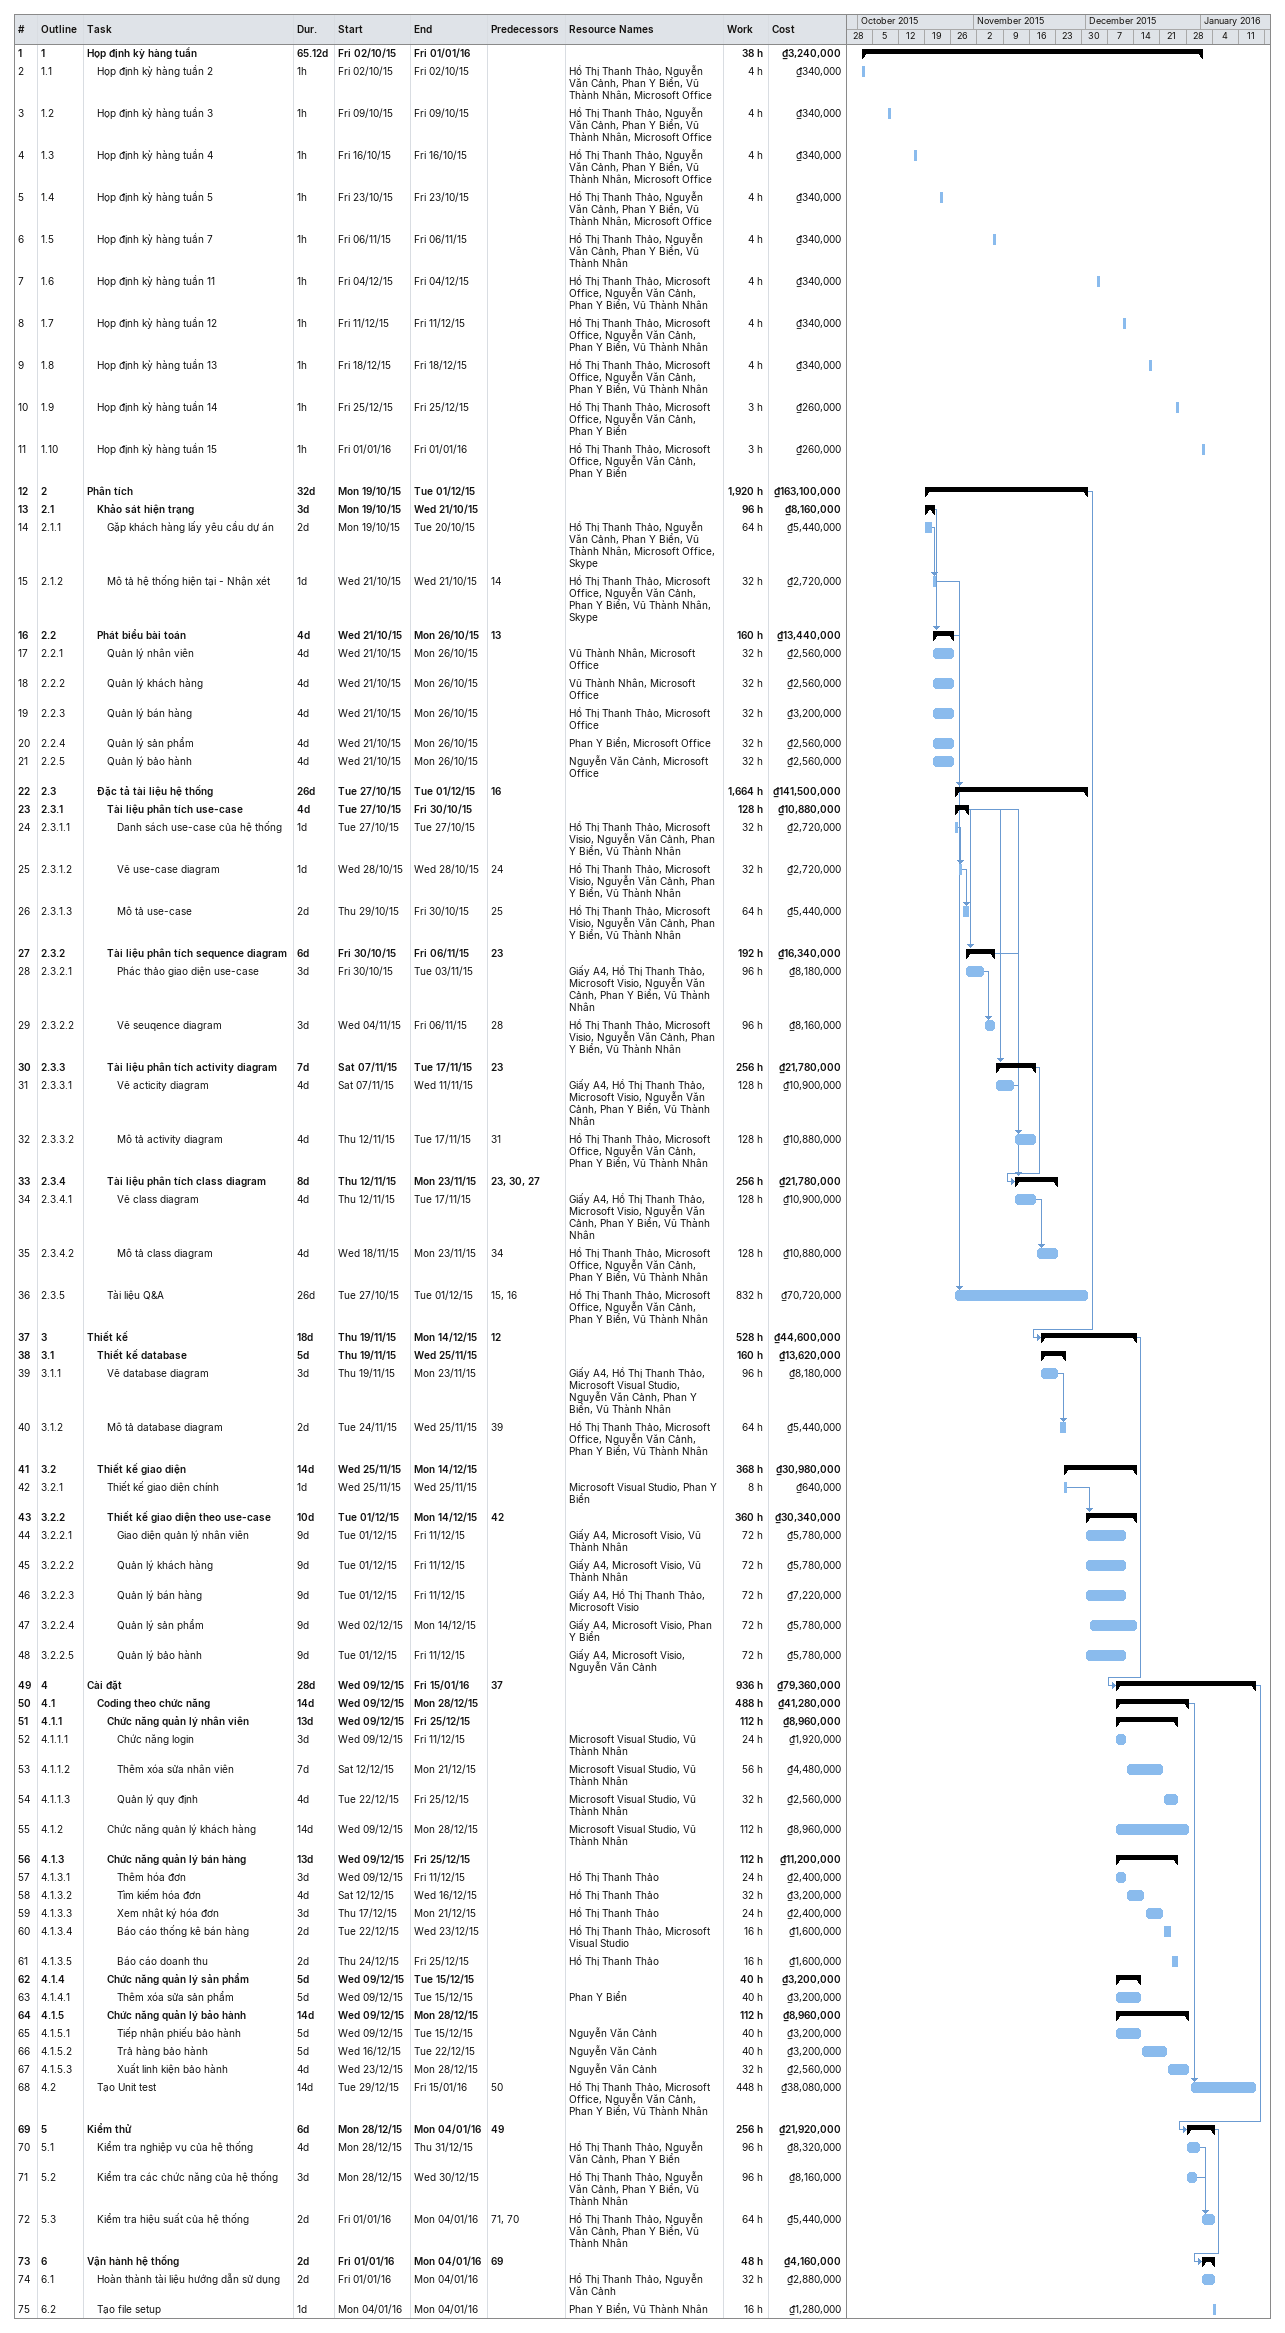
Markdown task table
| ID | WBS | Task | Duration | Start | Finish | Predecessors | Resources | Work (h) | Cost (₫) |
|---|---|---|---|---|---|---|---|---|---|
| 1 | 1 | **Họp định kỳ hàng tuần** | 65.12d | 2015-10-02 | 2016-01-01 |  |  | 38 | 3240000 |
| 2 | 1.1 | Họp định kỳ hàng tuần 2 | 1h | 2015-10-02 | 2015-10-02 |  | Hồ Thị Thanh Thảo, Nguyễn Văn Cảnh, Phan Y Biển, Vũ Thành Nhân, Microsoft Office | 4 | 340000 |
| 3 | 1.2 | Họp định kỳ hàng tuần 3 | 1h | 2015-10-09 | 2015-10-09 |  | Hồ Thị Thanh Thảo, Nguyễn Văn Cảnh, Phan Y Biển, Vũ Thành Nhân, Microsoft Office | 4 | 340000 |
| 4 | 1.3 | Họp định kỳ hàng tuần 4 | 1h | 2015-10-16 | 2015-10-16 |  | Hồ Thị Thanh Thảo, Nguyễn Văn Cảnh, Phan Y Biển, Vũ Thành Nhân, Microsoft Office | 4 | 340000 |
| 5 | 1.4 | Họp định kỳ hàng tuần 5 | 1h | 2015-10-23 | 2015-10-23 |  | Hồ Thị Thanh Thảo, Nguyễn Văn Cảnh, Phan Y Biển, Vũ Thành Nhân, Microsoft Office | 4 | 340000 |
| 6 | 1.5 | Họp định kỳ hàng tuần 7 | 1h | 2015-11-06 | 2015-11-06 |  | Hồ Thị Thanh Thảo, Nguyễn Văn Cảnh, Phan Y Biển, Vũ Thành Nhân | 4 | 340000 |
| 7 | 1.6 | Họp định kỳ hàng tuần 11 | 1h | 2015-12-04 | 2015-12-04 |  | Hồ Thị Thanh Thảo, Microsoft Office, Nguyễn Văn Cảnh, Phan Y Biển, Vũ Thành Nhân | 4 | 340000 |
| 8 | 1.7 | Họp định kỳ hàng tuần 12 | 1h | 2015-12-11 | 2015-12-11 |  | Hồ Thị Thanh Thảo, Microsoft Office, Nguyễn Văn Cảnh, Phan Y Biển, Vũ Thành Nhân | 4 | 340000 |
| 9 | 1.8 | Họp định kỳ hàng tuần 13 | 1h | 2015-12-18 | 2015-12-18 |  | Hồ Thị Thanh Thảo, Microsoft Office, Nguyễn Văn Cảnh, Phan Y Biển, Vũ Thành Nhân | 4 | 340000 |
| 10 | 1.9 | Họp định kỳ hàng tuần 14 | 1h | 2015-12-25 | 2015-12-25 |  | Hồ Thị Thanh Thảo, Microsoft Office, Nguyễn Văn Cảnh, Phan Y Biển | 3 | 260000 |
| 11 | 1.10 | Họp định kỳ hàng tuần 15 | 1h | 2016-01-01 | 2016-01-01 |  | Hồ Thị Thanh Thảo, Microsoft Office, Nguyễn Văn Cảnh, Phan Y Biển | 3 | 260000 |
| 12 | 2 | **Phân tích** | 32d | 2015-10-19 | 2015-12-01 |  |  | 1920 | 163100000 |
| 13 | 2.1 | **Khảo sát hiện trạng** | 3d | 2015-10-19 | 2015-10-21 |  |  | 96 | 8160000 |
| 14 | 2.1.1 | Gặp khách hàng lấy yêu cầu dự án | 2d | 2015-10-19 | 2015-10-20 |  | Hồ Thị Thanh Thảo, Nguyễn Văn Cảnh, Phan Y Biển, Vũ Thành Nhân, Microsoft Office, Skype | 64 | 5440000 |
| 15 | 2.1.2 | Mô tả hệ thống hiện tại - Nhận xét | 1d | 2015-10-21 | 2015-10-21 | 14 | Hồ Thị Thanh Thảo, Microsoft Office, Nguyễn Văn Cảnh, Phan Y Biển, Vũ Thành Nhân, Skype | 32 | 2720000 |
| 16 | 2.2 | **Phát biểu bài toán** | 4d | 2015-10-21 | 2015-10-26 | 13 |  | 160 | 13440000 |
| 17 | 2.2.1 | Quản lý nhân viên | 4d | 2015-10-21 | 2015-10-26 |  | Vũ Thành Nhân, Microsoft Office | 32 | 2560000 |
| 18 | 2.2.2 | Quản lý khách hàng | 4d | 2015-10-21 | 2015-10-26 |  | Vũ Thành Nhân, Microsoft Office | 32 | 2560000 |
| 19 | 2.2.3 | Quản lý bán hàng | 4d | 2015-10-21 | 2015-10-26 |  | Hồ Thị Thanh Thảo, Microsoft Office | 32 | 3200000 |
| 20 | 2.2.4 | Quản lý sản phẩm | 4d | 2015-10-21 | 2015-10-26 |  | Phan Y Biển, Microsoft Office | 32 | 2560000 |
| 21 | 2.2.5 | Quản lý bảo hành | 4d | 2015-10-21 | 2015-10-26 |  | Nguyễn Văn Cảnh, Microsoft Office | 32 | 2560000 |
| 22 | 2.3 | **Đặc tả tài liệu hệ thống** | 26d | 2015-10-27 | 2015-12-01 | 16 |  | 1664 | 141500000 |
| 23 | 2.3.1 | **Tài liệu phân tích use-case** | 4d | 2015-10-27 | 2015-10-30 |  |  | 128 | 10880000 |
| 24 | 2.3.1.1 | Danh sách use-case của hệ thống | 1d | 2015-10-27 | 2015-10-27 |  | Hồ Thị Thanh Thảo, Microsoft Visio, Nguyễn Văn Cảnh, Phan Y Biển, Vũ Thành Nhân | 32 | 2720000 |
| 25 | 2.3.1.2 | Vẽ use-case diagram | 1d | 2015-10-28 | 2015-10-28 | 24 | Hồ Thị Thanh Thảo, Microsoft Visio, Nguyễn Văn Cảnh, Phan Y Biển, Vũ Thành Nhân | 32 | 2720000 |
| 26 | 2.3.1.3 | Mô tả use-case | 2d | 2015-10-29 | 2015-10-30 | 25 | Hồ Thị Thanh Thảo, Microsoft Visio, Nguyễn Văn Cảnh, Phan Y Biển, Vũ Thành Nhân | 64 | 5440000 |
| 27 | 2.3.2 | **Tài liệu phân tích sequence diagram** | 6d | 2015-10-30 | 2015-11-06 | 23 |  | 192 | 16340000 |
| 28 | 2.3.2.1 | Phác thảo giao diện use-case | 3d | 2015-10-30 | 2015-11-03 |  | Giấy A4, Hồ Thị Thanh Thảo, Microsoft Visio, Nguyễn Văn Cảnh, Phan Y Biển, Vũ Thành Nhân | 96 | 8180000 |
| 29 | 2.3.2.2 | Vẽ seuqence diagram | 3d | 2015-11-04 | 2015-11-06 | 28 | Hồ Thị Thanh Thảo, Microsoft Visio, Nguyễn Văn Cảnh, Phan Y Biển, Vũ Thành Nhân | 96 | 8160000 |
| 30 | 2.3.3 | **Tài liệu phân tích activity diagram** | 7d | 2015-11-07 | 2015-11-17 | 23 |  | 256 | 21780000 |
| 31 | 2.3.3.1 | Vẽ acticity diagram | 4d | 2015-11-07 | 2015-11-11 |  | Giấy A4, Hồ Thị Thanh Thảo, Microsoft Visio, Nguyễn Văn Cảnh, Phan Y Biển, Vũ Thành Nhân | 128 | 10900000 |
| 32 | 2.3.3.2 | Mô tả activity diagram | 4d | 2015-11-12 | 2015-11-17 | 31 | Hồ Thị Thanh Thảo, Microsoft Office, Nguyễn Văn Cảnh, Phan Y Biển, Vũ Thành Nhân | 128 | 10880000 |
| 33 | 2.3.4 | **Tài liệu phân tích class diagram** | 8d | 2015-11-12 | 2015-11-23 | 23, 30, 27 |  | 256 | 21780000 |
| 34 | 2.3.4.1 | Vẽ class diagram | 4d | 2015-11-12 | 2015-11-17 |  | Giấy A4, Hồ Thị Thanh Thảo, Microsoft Visio, Nguyễn Văn Cảnh, Phan Y Biển, Vũ Thành Nhân | 128 | 10900000 |
| 35 | 2.3.4.2 | Mô tả class diagram | 4d | 2015-11-18 | 2015-11-23 | 34 | Hồ Thị Thanh Thảo, Microsoft Office, Nguyễn Văn Cảnh, Phan Y Biển, Vũ Thành Nhân | 128 | 10880000 |
| 36 | 2.3.5 | Tài liệu Q&A | 26d | 2015-10-27 | 2015-12-01 | 15, 16 | Hồ Thị Thanh Thảo, Microsoft Office, Nguyễn Văn Cảnh, Phan Y Biển, Vũ Thành Nhân | 832 | 70720000 |
| 37 | 3 | **Thiết kế** | 18d | 2015-11-19 | 2015-12-14 | 12 |  | 528 | 44600000 |
| 38 | 3.1 | **Thiết kế database** | 5d | 2015-11-19 | 2015-11-25 |  |  | 160 | 13620000 |
| 39 | 3.1.1 | Vẽ database diagram | 3d | 2015-11-19 | 2015-11-23 |  | Giấy A4, Hồ Thị Thanh Thảo, Microsoft Visual Studio, Nguyễn Văn Cảnh, Phan Y Biển, Vũ Thành Nhân | 96 | 8180000 |
| 40 | 3.1.2 | Mô tả database diagram | 2d | 2015-11-24 | 2015-11-25 | 39 | Hồ Thị Thanh Thảo, Microsoft Office, Nguyễn Văn Cảnh, Phan Y Biển, Vũ Thành Nhân | 64 | 5440000 |
| 41 | 3.2 | **Thiết kế giao diện** | 14d | 2015-11-25 | 2015-12-14 |  |  | 368 | 30980000 |
| 42 | 3.2.1 | Thiết kế giao diện chính | 1d | 2015-11-25 | 2015-11-25 |  | Microsoft Visual Studio, Phan Y Biển | 8 | 640000 |
| 43 | 3.2.2 | **Thiết kế giao diện theo use-case** | 10d | 2015-12-01 | 2015-12-14 | 42 |  | 360 | 30340000 |
| 44 | 3.2.2.1 | Giao diện quản lý nhân viên | 9d | 2015-12-01 | 2015-12-11 |  | Giấy A4, Microsoft Visio, Vũ Thành Nhân | 72 | 5780000 |
| 45 | 3.2.2.2 | Quản lý khách hàng | 9d | 2015-12-01 | 2015-12-11 |  | Giấy A4, Microsoft Visio, Vũ Thành Nhân | 72 | 5780000 |
| 46 | 3.2.2.3 | Quản lý bán hàng | 9d | 2015-12-01 | 2015-12-11 |  | Giấy A4, Hồ Thị Thanh Thảo, Microsoft Visio | 72 | 7220000 |
| 47 | 3.2.2.4 | Quản lý sản phẩm | 9d | 2015-12-02 | 2015-12-14 |  | Giấy A4, Microsoft Visio, Phan Y Biển | 72 | 5780000 |
| 48 | 3.2.2.5 | Quản lý bảo hành | 9d | 2015-12-01 | 2015-12-11 |  | Giấy A4, Microsoft Visio, Nguyễn Văn Cảnh | 72 | 5780000 |
| 49 | 4 | **Cài đặt** | 28d | 2015-12-09 | 2016-01-15 | 37 |  | 936 | 79360000 |
| 50 | 4.1 | **Coding theo chức năng** | 14d | 2015-12-09 | 2015-12-28 |  |  | 488 | 41280000 |
| 51 | 4.1.1 | **Chức năng quản lý nhân viên** | 13d | 2015-12-09 | 2015-12-25 |  |  | 112 | 8960000 |
| 52 | 4.1.1.1 | Chức năng login | 3d | 2015-12-09 | 2015-12-11 |  | Microsoft Visual Studio, Vũ Thành Nhân | 24 | 1920000 |
| 53 | 4.1.1.2 | Thêm xóa sửa nhân viên | 7d | 2015-12-12 | 2015-12-21 |  | Microsoft Visual Studio, Vũ Thành Nhân | 56 | 4480000 |
| 54 | 4.1.1.3 | Quản lý quy định | 4d | 2015-12-22 | 2015-12-25 |  | Microsoft Visual Studio, Vũ Thành Nhân | 32 | 2560000 |
| 55 | 4.1.2 | Chức năng quản lý khách hàng | 14d | 2015-12-09 | 2015-12-28 |  | Microsoft Visual Studio, Vũ Thành Nhân | 112 | 8960000 |
| 56 | 4.1.3 | **Chức năng quản lý bán hàng** | 13d | 2015-12-09 | 2015-12-25 |  |  | 112 | 11200000 |
| 57 | 4.1.3.1 | Thêm hóa đơn | 3d | 2015-12-09 | 2015-12-11 |  | Hồ Thị Thanh Thảo | 24 | 2400000 |
| 58 | 4.1.3.2 | Tìm kiếm hóa đơn | 4d | 2015-12-12 | 2015-12-16 |  | Hồ Thị Thanh Thảo | 32 | 3200000 |
| 59 | 4.1.3.3 | Xem nhật ký hóa đơn | 3d | 2015-12-17 | 2015-12-21 |  | Hồ Thị Thanh Thảo | 24 | 2400000 |
| 60 | 4.1.3.4 | Báo cáo thống kê bán hàng | 2d | 2015-12-22 | 2015-12-23 |  | Hồ Thị Thanh Thảo, Microsoft Visual Studio | 16 | 1600000 |
| 61 | 4.1.3.5 | Báo cáo doanh thu | 2d | 2015-12-24 | 2015-12-25 |  | Hồ Thị Thanh Thảo | 16 | 1600000 |
| 62 | 4.1.4 | **Chức năng quản lý sản phẩm** | 5d | 2015-12-09 | 2015-12-15 |  |  | 40 | 3200000 |
| 63 | 4.1.4.1 | Thêm xóa sửa sản phẩm | 5d | 2015-12-09 | 2015-12-15 |  | Phan Y Biển | 40 | 3200000 |
| 64 | 4.1.5 | **Chức năng quản lý bảo hành** | 14d | 2015-12-09 | 2015-12-28 |  |  | 112 | 8960000 |
| 65 | 4.1.5.1 | Tiếp nhận phiếu bảo hành | 5d | 2015-12-09 | 2015-12-15 |  | Nguyễn Văn Cảnh | 40 | 3200000 |
| 66 | 4.1.5.2 | Trả hàng bảo hành | 5d | 2015-12-16 | 2015-12-22 |  | Nguyễn Văn Cảnh | 40 | 3200000 |
| 67 | 4.1.5.3 | Xuất linh kiện bảo hành | 4d | 2015-12-23 | 2015-12-28 |  | Nguyễn Văn Cảnh | 32 | 2560000 |
| 68 | 4.2 | Tạo Unit test | 14d | 2015-12-29 | 2016-01-15 | 50 | Hồ Thị Thanh Thảo, Microsoft Office, Nguyễn Văn Cảnh, Phan Y Biển, Vũ Thành Nhân | 448 | 38080000 |
| 69 | 5 | **Kiểm thử** | 6d | 2015-12-28 | 2016-01-04 | 49 |  | 256 | 21920000 |
| 70 | 5.1 | Kiểm tra nghiệp vụ của hệ thống | 4d | 2015-12-28 | 2015-12-31 |  | Hồ Thị Thanh Thảo, Nguyễn Văn Cảnh, Phan Y Biển | 96 | 8320000 |
| 71 | 5.2 | Kiểm tra các chức năng của hệ thống | 3d | 2015-12-28 | 2015-12-30 |  | Hồ Thị Thanh Thảo, Nguyễn Văn Cảnh, Phan Y Biển, Vũ Thành Nhân | 96 | 8160000 |
| 72 | 5.3 | Kiểm tra hiệu suất của hệ thống | 2d | 2016-01-01 | 2016-01-04 | 71, 70 | Hồ Thị Thanh Thảo, Nguyễn Văn Cảnh, Phan Y Biển, Vũ Thành Nhân | 64 | 5440000 |
| 73 | 6 | **Vận hành hệ thống** | 2d | 2016-01-01 | 2016-01-04 | 69 |  | 48 | 4160000 |
| 74 | 6.1 | Hoàn thành tài liệu hướng dẫn sử dụng | 2d | 2016-01-01 | 2016-01-04 |  | Hồ Thị Thanh Thảo, Nguyễn Văn Cảnh | 32 | 2880000 |
| 75 | 6.2 | Tạo file setup | 1d | 2016-01-04 | 2016-01-04 |  | Phan Y Biển, Vũ Thành Nhân | 16 | 1280000 |
